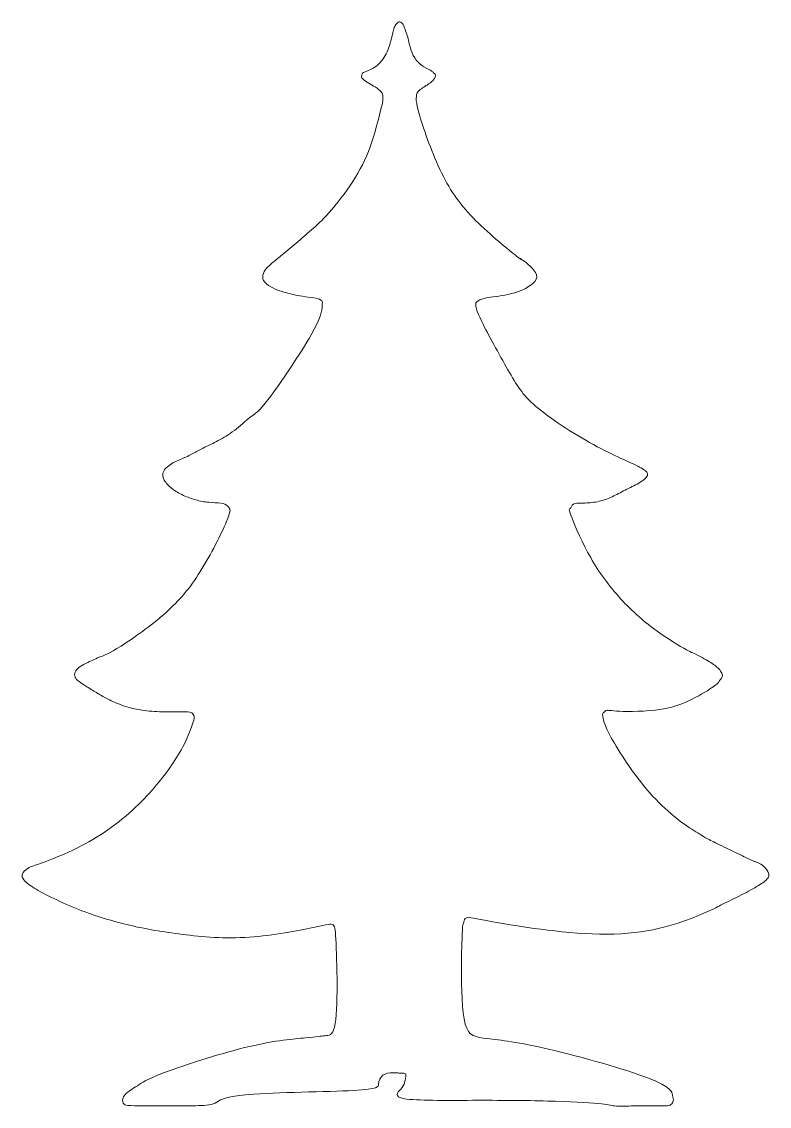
# Model space of a CAD drawing. Header units: millimetres. Extents: x -49 to 48, y -140 to 0.
import ezdxf

# ---------------------------------------------------------------- set-up
doc = ezdxf.new("R2010")
doc.units = ezdxf.units.MM
doc.layers.add('PDF2_Ebene 1', color=7, linetype='Continuous', true_color=0x50f60e)

msp = doc.modelspace()

# ---------------------------------------------------------------- linework, layer by layer
at = {"layer": 'PDF2_Ebene 1', "lineweight": 9}
msp.add_open_spline([(11.75, -35.56), (12.25, -35.51), (13.24, -35.39), (14.77, -35.06), (16.05, -34.67), (17.77, -33.49), (17.92, -32.48), (16.13, -30.84), (16.08, -30.92), (15.14, -30.2), (16.63, -31.45), (9.29, -25.57), (5.34, -20.14), (2.15, -11.01), (2.21, -9.82), (2.21, -8.99), (3.77, -8.06), (4.19, -7.78), (4.48, -7.44), (4.71, -7.01), (4.68, -6.79), (4.27, -6.44), (4.12, -6.3), (2.84, -5.68), (1.93, -4.74), (1.36, -3.32), (1.22, -2.36), (0.97, -1.62), (0.65, -0.68), (0.51, -0.35), (0.3, -0.13), (0.06, 0.02), (-0.13, -0.02), (-0.34, -0.22), (-0.52, -0.48), (-0.65, -0.73), (-0.77, -1.14), (-0.77, -1.17), (-1.1, -2.65), (-1.79, -4.67), (-3.37, -6.17), (-4.88, -6.54), (-4.79, -6.98), (-5.09, -7.25), (-2.81, -8.58), (-2.47, -8.92), (-2.09, -9.32), (-2.1, -9.95), (-2.16, -10.35), (-2.18, -10.55), (-2.67, -12.51), (-3.66, -16.44), (-5.75, -20.54), (-9.33, -25.11), (-11.35, -26.88), (-13.3, -28.59), (-15.39, -30.31), (-17.24, -31.79), (-17.71, -32.72), (-17.57, -33.66), (-16.26, -34.47), (-14.95, -34.92), (-13.53, -35.28), (-12.15, -35.52), (-10.6, -35.65), (-9.9, -36.02), (-9.94, -36.41), (-10.11, -38.93), (-17.94, -50.5), (-18.94, -50.63), (-21.02, -52.68), (-23.18, -54.02), (-25.04, -54.89), (-26.32, -55.56), (-27.7, -56.32), (-29.27, -56.87), (-30.69, -58.01), (-30.49, -59.18), (-29.45, -60.32), (-27.87, -61.21), (-26.31, -61.78), (-24.61, -62.11), (-22.91, -62.09), (-22.07, -62.51), (-21.99, -62.87), (-21.58, -63.28), (-25.73, -71.58), (-29.7, -76.3), (-36.74, -81.31), (-38.94, -82.11), (-39.5, -82.4), (-40.48, -82.84), (-41.4, -83.32), (-41.97, -83.96), (-41.93, -84.64), (-41.47, -85.17), (-39.96, -86.11), (-38.6, -86.95), (-37.35, -87.63), (-35.28, -88.53), (-32.59, -89.03), (-30.02, -89.14), (-27.25, -89.09), (-26.77, -89.16), (-26.45, -89.71), (-26.46, -90.05), (-27.68, -93.33), (-29.38, -96.06), (-31.26, -98.49), (-33.86, -101.41), (-37.65, -104.49), (-41.47, -106.74), (-46.28, -108.74), (-47.9, -109.12), (-48.96, -110.08), (-48.38, -111.38), (-41.84, -114.67), (-35.14, -116.73), (-28.91, -117.82), (-20.16, -118.7), (-10.21, -116.83), (-8.37, -116.26), (-8.15, -117.97), (-7.76, -130.9), (-9.51, -130.88), (-11.24, -131.17), (-18.29, -131.69), (-31.57, -135.95), (-33.63, -137.25), (-35.45, -138.42), (-35.89, -139.33), (-35.44, -140.01), (-34.89, -139.97), (-28.95, -139.96), (-26.3, -139.99), (-23.45, -139.86), (-22.7, -138.29), (-2.49, -138.12), (-2.82, -137.25), (-2.29, -135.82), (-0.72, -135.68), (0.01, -135.77), (0.44, -135.74), (1, -135.78), (0.66, -137.11), (0.45, -137.68), (-1.5, -139.36), (9.65, -139.24), (19.62, -139.31), (26.69, -139.68), (27.55, -140.08), (30.01, -139.98), (32.06, -139.99), (34.7, -140.02), (35.09, -139.88), (35.48, -139.33), (35.32, -138.83), (35, -136.89), (17.76, -132.04), (10.63, -131.2), (8.15, -130.94), (7.95, -121.56), (8.18, -117.04), (8.13, -116.66), (8.46, -116.13), (8.43, -115.39), (11.92, -116.33), (29.87, -118.89), (40.45, -114.72), (41.15, -114.22), (43.98, -112.89), (46.31, -111.62), (47.7, -110.69), (47.83, -109.98), (47.11, -108.99), (46.27, -108.56), (45.96, -108.46), (45.53, -108.29), (45.29, -108.16), (42.96, -107.06), (40.3, -105.73), (39.46, -105.39), (33.09, -101.22), (26.87, -92.15), (26.1, -89.22), (26.42, -89.29), (26.68, -88.76), (27.95, -89.13), (35.03, -89), (39.56, -86.6), (41.3, -85.36), (41.21, -85.24), (41.84, -84.56), (41.71, -84.13), (41.31, -83.55), (40.76, -83.09), (40.1, -82.64), (39.24, -82.16), (37.55, -81.26), (38.08, -81.68), (32.75, -78.58), (27.84, -74.03), (24.1, -68.56), (21.71, -62.68), (22.1, -63.06), (22.35, -62.15), (23.42, -62.18), (25.41, -62.08), (27.11, -61.57), (28.68, -60.7), (30.56, -59.81), (32.12, -58.88), (32.29, -57.83), (26.09, -55.46), (16.79, -49.55), (14.62, -46.04), (10.19, -38.07), (9.84, -36.59), (9.9, -35.9), (11.15, -35.66), (11.75, -35.56)], degree=3, knots=[0, 0, 0, 0, 0.329544, 0.659089, 0.988633, 1.318178, 1.647722, 1.977267, 2.306811, 2.636355, 2.9659, 3.295444, 3.624989, 3.954533, 4.284077, 4.613622, 4.943166, 5.272711, 5.602255, 5.9318, 6.261344, 6.590888, 6.920433, 7.249977, 7.579522, 7.909066, 8.238611, 8.568155, 8.897699, 9.227244, 9.556788, 9.886333, 10.215877, 10.545421, 10.874966, 11.20451, 11.534055, 11.863599, 12.193144, 12.522688, 12.852232, 13.181777, 13.511321, 13.840866, 14.17041, 14.499955, 14.829499, 15.159043, 15.488588, 15.488588, 15.488588, 15.785378, 16.082167, 16.378957, 16.675747, 16.972537, 17.269326, 17.566116, 17.862906, 18.159696, 18.456486, 18.753275, 19.050065, 19.346855, 19.643645, 19.940434, 20.237224, 20.534014, 20.830804, 21.127594, 21.424383, 21.721173, 22.017963, 22.314753, 22.611542, 22.908332, 23.205122, 23.501912, 23.798702, 24.095491, 24.392281, 24.689071, 24.985861, 25.28265, 25.57944, 25.87623, 26.17302, 26.46981, 26.766599, 27.063389, 27.360179, 27.656969, 27.953758, 28.250548, 28.547338, 28.844128, 29.140918, 29.437707, 29.734497, 30.031287, 30.328077, 30.624866, 30.921656, 31.218446, 31.515236, 31.812026, 32.108815, 32.405605, 32.702395, 32.999185, 33.295974, 33.592764, 33.889554, 34.186344, 34.483134, 34.779923, 35.076713, 35.373503, 35.670293, 35.967082, 36.263872, 36.560662, 36.857452, 37.451031, 37.747821, 38.044611, 38.341401, 38.63819, 38.93498, 39.23177, 39.52856, 40.418929, 41.902878, 42.199668, 42.496458, 42.793247, 43.090037, 43.386827, 43.683617, 43.980406, 44.277196, 44.573986, 44.870776, 45.167566, 45.464355, 45.761145, 46.057935, 46.354725, 46.651514, 46.948304, 47.245094, 47.541884, 47.838674, 48.135463, 48.432253, 48.729043, 49.025833, 49.322622, 49.619412, 49.916202, 50.212992, 50.509782, 50.806571, 51.103361, 51.400151, 51.696941, 51.99373, 52.29052, 52.58731, 52.8841, 53.180889, 53.477679, 53.774469, 54.071259, 54.368049, 54.664838, 54.961628, 55.258418, 55.555208, 55.851997, 56.148787, 56.445577, 56.742367, 57.039157, 57.335946, 57.632736, 57.929526, 58.226316, 58.523105, 58.819895, 59.116685, 59.413475, 59.710265, 60.007054, 60.303844, 60.600634, 60.897424, 61.194213, 61.491003, 61.787793, 62.084583, 62.381373, 62.678162, 62.974952, 63.271742, 63.568532, 63.865321, 64.162111, 64.458901, 64.755691, 65.052481, 65.34927, 65.64606, 65.94285, 66.23964, 66.536429, 66.833219, 67.130009, 67.426799, 68.910748, 68.910748, 68.910748, 68.910748], dxfattribs=at)

doc.saveas('drawing.dxf')
